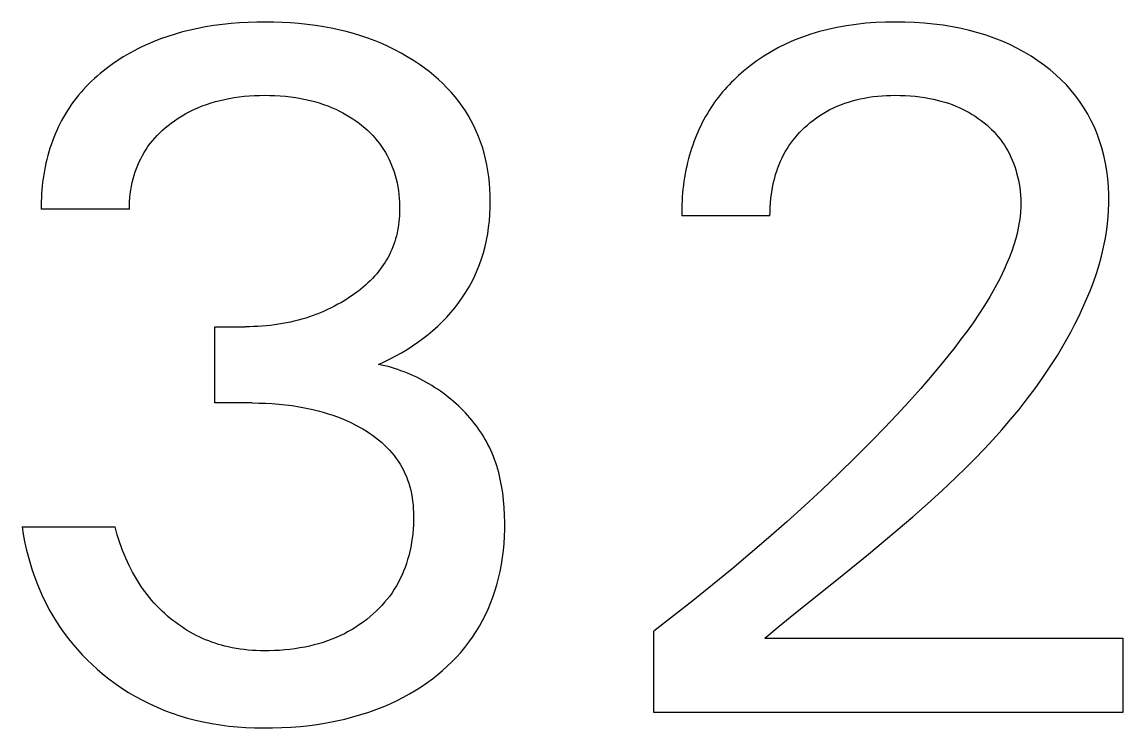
# Model space of a CAD drawing. Extents: x 10 to 622, y -523 to 292.
# Drawn here: x 261.927 to 262.484, y 99.19 to 99.547 of the extents above; entities that cross this region are included whole.
import ezdxf

# ---------------------------------------------------------------- set-up
doc = ezdxf.new("R2010")
doc.units = 0
doc.header["$LTSCALE"] = 5
doc.header["$MEASUREMENT"] = 0
doc.layers.get('0').update_dxf_attribs({"linetype": 'CONTINUOUS'})

msp = doc.modelspace()

# ---------------------------------------------------------------- linework, layer by layer
at = {"color": 7, "linetype": 'Continuous'}
for p, q in [((262.01588, 99.54371), (262.01205, 99.54287)), ((262.01974, 99.54444), (262.01588, 99.54371)), ((262.02405, 99.54513), (262.01974, 99.54444)), ((262.02839, 99.54571), (262.02405, 99.54513)), ((262.03273, 99.54616), (262.02839, 99.54571)), ((262.03709, 99.54651), (262.03273, 99.54616)), ((262.04146, 99.54675), (262.03709, 99.54651)), ((262.04583, 99.54689), (262.04146, 99.54675)), ((262.0502, 99.54693), (262.04583, 99.54689)), ((262.05443, 99.54688), (262.0502, 99.54693)), ((262.05866, 99.54675), (262.05443, 99.54688)), ((262.06288, 99.54652), (262.05866, 99.54675)), ((262.0671, 99.54619), (262.06288, 99.54652)), ((262.0713, 99.54575), (262.0671, 99.54619)), ((262.07549, 99.54521), (262.0713, 99.54575)), ((262.07967, 99.54455), (262.07549, 99.54521)), ((262.08345, 99.54384), (262.07967, 99.54455)), ((262.08722, 99.54304), (262.08345, 99.54384)), ((262.33473, 99.5432), (262.33037, 99.54208)), ((262.33913, 99.54417), (262.33473, 99.5432)), ((262.34402, 99.54505), (262.33913, 99.54417)), ((262.34895, 99.54575), (262.34402, 99.54505)), ((262.35389, 99.54627), (262.34895, 99.54575)), ((262.35886, 99.54664), (262.35389, 99.54627)), ((262.36383, 99.54686), (262.35886, 99.54664)), ((262.36881, 99.54693), (262.36383, 99.54686)), ((262.37366, 99.54688), (262.36881, 99.54693)), ((262.37851, 99.54669), (262.37366, 99.54688)), ((262.38335, 99.54637), (262.37851, 99.54669)), ((262.38818, 99.5459), (262.38335, 99.54637)), ((262.39299, 99.54527), (262.38818, 99.5459)), ((262.39778, 99.54449), (262.39299, 99.54527)), ((262.40207, 99.54364), (262.39778, 99.54449)), ((262.40633, 99.54266), (262.40207, 99.54364)), ((261.99704, 99.53838), (261.99339, 99.53696)), ((262.00073, 99.53968), (261.99704, 99.53838)), ((262.00447, 99.54086), (262.00073, 99.53968)), ((262.00825, 99.54192), (262.00447, 99.54086)), ((262.01205, 99.54287), (262.00825, 99.54192)), ((262.09096, 99.54213), (262.08722, 99.54304)), ((262.09468, 99.54111), (262.09096, 99.54213)), ((262.09836, 99.53998), (262.09468, 99.54111)), ((262.102, 99.53874), (262.09836, 99.53998)), ((262.10561, 99.53739), (262.102, 99.53874)), ((262.31762, 99.53769), (262.31351, 99.53587)), ((262.32181, 99.53933), (262.31762, 99.53769)), ((262.32606, 99.54079), (262.32181, 99.53933)), ((262.33037, 99.54208), (262.32606, 99.54079)), ((262.41055, 99.54152), (262.40633, 99.54266)), ((262.41473, 99.54023), (262.41055, 99.54152)), ((262.41885, 99.53878), (262.41473, 99.54023)), ((262.42291, 99.53717), (262.41885, 99.53878)), ((261.98377, 99.53243), (261.9819, 99.53141)), ((261.98566, 99.53341), (261.98377, 99.53243)), ((261.98756, 99.53435), (261.98566, 99.53341)), ((261.98949, 99.53526), (261.98756, 99.53435)), ((261.99143, 99.53613), (261.98949, 99.53526)), ((261.99339, 99.53696), (261.99143, 99.53613)), ((262.10897, 99.536), (262.10561, 99.53739)), ((262.11228, 99.53451), (262.10897, 99.536)), ((262.11554, 99.53292), (262.11228, 99.53451)), ((262.11875, 99.53121), (262.11554, 99.53292)), ((262.30594, 99.53191), (262.30228, 99.52968)), ((262.30968, 99.53397), (262.30594, 99.53191)), ((262.31351, 99.53587), (262.30968, 99.53397)), ((262.42665, 99.53551), (262.42291, 99.53717)), ((262.43032, 99.5337), (262.42665, 99.53551)), ((262.43392, 99.53174), (262.43032, 99.5337)), ((261.97465, 99.52695), (261.97289, 99.52574)), ((261.97643, 99.52812), (261.97465, 99.52695)), ((261.97823, 99.52925), (261.97643, 99.52812)), ((261.98005, 99.53035), (261.97823, 99.52925)), ((261.9819, 99.53141), (261.98005, 99.53035)), ((262.12191, 99.5294), (262.11875, 99.53121)), ((262.125, 99.52749), (262.12191, 99.5294)), ((262.12802, 99.52546), (262.125, 99.52749)), ((262.29873, 99.52729), (262.29529, 99.52475)), ((262.30228, 99.52968), (262.29873, 99.52729)), ((262.43743, 99.52963), (262.43392, 99.53174)), ((262.44086, 99.52737), (262.43743, 99.52963)), ((262.44419, 99.52498), (262.44086, 99.52737)), ((261.96657, 99.52088), (261.96509, 99.51962)), ((261.96808, 99.52211), (261.96657, 99.52088)), ((261.96961, 99.52332), (261.96808, 99.52211)), ((261.97116, 99.52449), (261.96961, 99.52332)), ((261.97289, 99.52574), (261.97116, 99.52449)), ((262.13051, 99.52368), (262.12802, 99.52546)), ((262.13293, 99.52183), (262.13051, 99.52368)), ((262.1353, 99.5199), (262.13293, 99.52183)), ((262.29071, 99.52097), (262.28948, 99.51986)), ((262.29196, 99.52205), (262.29071, 99.52097)), ((262.29529, 99.52475), (262.29196, 99.52205)), ((262.44712, 99.52267), (262.44419, 99.52498)), ((262.44996, 99.52026), (262.44712, 99.52267)), ((261.96083, 99.51564), (261.95947, 99.51425)), ((261.96222, 99.517), (261.96083, 99.51564)), ((261.96364, 99.51832), (261.96222, 99.517)), ((261.96509, 99.51962), (261.96364, 99.51832)), ((262.13761, 99.51789), (262.1353, 99.5199)), ((262.13984, 99.51581), (262.13761, 99.51789)), ((262.14199, 99.51365), (262.13984, 99.51581)), ((262.28475, 99.51522), (262.28362, 99.51401)), ((262.2859, 99.51642), (262.28475, 99.51522)), ((262.28707, 99.51759), (262.2859, 99.51642)), ((262.28826, 99.51873), (262.28707, 99.51759)), ((262.28948, 99.51986), (262.28826, 99.51873)), ((262.45269, 99.51772), (262.44996, 99.52026)), ((262.45531, 99.51507), (262.45269, 99.51772)), ((261.95559, 99.50991), (261.95437, 99.5084)), ((261.95685, 99.51139), (261.95559, 99.50991)), ((261.95814, 99.51283), (261.95685, 99.51139)), ((261.95947, 99.51425), (261.95814, 99.51283)), ((262.04199, 99.50958), (262.04456, 99.50973)), ((262.04456, 99.50973), (262.04714, 99.50982)), ((262.04714, 99.50982), (262.04972, 99.50985)), ((262.04972, 99.50985), (262.05235, 99.50982)), ((262.05235, 99.50982), (262.05498, 99.50974)), ((262.05498, 99.50974), (262.0576, 99.50958)), ((262.14407, 99.51141), (262.14199, 99.51365)), ((262.14605, 99.5091), (262.14407, 99.51141)), ((262.28038, 99.51025), (262.27936, 99.50896)), ((262.28144, 99.51153), (262.28038, 99.51025)), ((262.28252, 99.51278), (262.28144, 99.51153)), ((262.28362, 99.51401), (262.28252, 99.51278)), ((262.36209, 99.50961), (262.36433, 99.50974)), ((262.36433, 99.50974), (262.36657, 99.50982)), ((262.36657, 99.50982), (262.36881, 99.50985)), ((262.36881, 99.50985), (262.3713, 99.50983)), ((262.3713, 99.50983), (262.37379, 99.50974)), ((262.37379, 99.50974), (262.37628, 99.50959)), ((262.45779, 99.51231), (262.45531, 99.51507)), ((262.46015, 99.50943), (262.45779, 99.51231)), ((261.95205, 99.5053), (261.95097, 99.50372)), ((261.95319, 99.50686), (261.95205, 99.5053)), ((261.95437, 99.5084), (261.95319, 99.50686)), ((262.016, 99.50356), (262.01818, 99.50445)), ((262.01818, 99.50445), (262.02039, 99.50527)), ((262.02039, 99.50527), (262.02262, 99.50601)), ((262.02262, 99.50601), (262.02488, 99.50668)), ((262.02488, 99.50668), (262.02716, 99.50728)), ((262.02716, 99.50728), (262.02946, 99.50781)), ((262.02946, 99.50781), (262.03177, 99.50828)), ((262.03177, 99.50828), (262.03431, 99.50871)), ((262.03431, 99.50871), (262.03686, 99.50907)), ((262.03686, 99.50907), (262.03942, 99.50936)), ((262.03942, 99.50936), (262.04199, 99.50958)), ((262.0576, 99.50958), (262.06022, 99.50937)), ((262.06022, 99.50937), (262.06284, 99.50908)), ((262.06284, 99.50908), (262.06544, 99.50872)), ((262.06544, 99.50872), (262.06804, 99.50828)), ((262.06804, 99.50828), (262.07037, 99.50781)), ((262.07037, 99.50781), (262.07269, 99.50728)), ((262.07269, 99.50728), (262.075, 99.50669)), ((262.075, 99.50669), (262.07728, 99.50602)), ((262.07728, 99.50602), (262.07954, 99.50527)), ((262.07954, 99.50527), (262.08177, 99.50446)), ((262.08177, 99.50446), (262.08398, 99.50356)), ((262.14795, 99.50671), (262.14605, 99.5091)), ((262.14966, 99.50436), (262.14795, 99.50671)), ((262.15127, 99.50195), (262.14966, 99.50436)), ((262.27643, 99.50496), (262.27551, 99.50359)), ((262.27738, 99.50631), (262.27643, 99.50496)), ((262.27835, 99.50765), (262.27738, 99.50631)), ((262.27936, 99.50896), (262.27835, 99.50765)), ((262.33751, 99.50349), (262.33937, 99.50432)), ((262.33937, 99.50432), (262.34126, 99.5051)), ((262.34126, 99.5051), (262.34317, 99.50581)), ((262.34317, 99.50581), (262.3451, 99.50645)), ((262.3451, 99.50645), (262.34706, 99.50704)), ((262.34706, 99.50704), (262.34903, 99.50757)), ((262.34903, 99.50757), (262.35101, 99.50803)), ((262.35101, 99.50803), (262.35321, 99.50848)), ((262.35321, 99.50848), (262.35541, 99.50886)), ((262.35541, 99.50886), (262.35763, 99.50917)), ((262.35763, 99.50917), (262.35986, 99.50942)), ((262.35986, 99.50942), (262.36209, 99.50961)), ((262.37628, 99.50959), (262.37876, 99.50938)), ((262.37876, 99.50938), (262.38124, 99.50909)), ((262.38124, 99.50909), (262.3837, 99.50874)), ((262.3837, 99.50874), (262.38615, 99.5083)), ((262.38615, 99.5083), (262.38808, 99.50791)), ((262.38808, 99.50791), (262.38999, 99.50747)), ((262.38999, 99.50747), (262.39189, 99.50697)), ((262.39189, 99.50697), (262.39377, 99.50642)), ((262.39377, 99.50642), (262.39564, 99.50582)), ((262.39564, 99.50582), (262.39749, 99.50516)), ((262.39749, 99.50516), (262.39932, 99.50444)), ((262.39932, 99.50444), (262.40112, 99.50367)), ((262.46235, 99.50643), (262.46015, 99.50943)), ((262.46436, 99.50338), (262.46235, 99.50643)), ((261.94798, 99.49885), (261.94706, 99.49717)), ((261.94893, 99.5005), (261.94798, 99.49885)), ((261.94993, 99.50213), (261.94893, 99.5005)), ((261.95097, 99.50372), (261.94993, 99.50213)), ((262.00608, 99.49828), (262.00799, 99.49947)), ((262.00799, 99.49947), (262.00994, 99.5006)), ((262.00994, 99.5006), (262.01193, 99.50165)), ((262.01193, 99.50165), (262.01394, 99.50264)), ((262.01394, 99.50264), (262.016, 99.50356)), ((262.08398, 99.50356), (262.08577, 99.50276)), ((262.08577, 99.50276), (262.08754, 99.50191)), ((262.08754, 99.50191), (262.08928, 99.50101)), ((262.08928, 99.50101), (262.09099, 99.50005)), ((262.09099, 99.50005), (262.09267, 99.49904)), ((262.09267, 99.49904), (262.09433, 99.49798)), ((262.1528, 99.49948), (262.15127, 99.50195)), ((262.15423, 99.49695), (262.1528, 99.49948)), ((262.2728, 99.49917), (262.27194, 99.49762)), ((262.27369, 99.5007), (262.2728, 99.49917)), ((262.27461, 99.50221), (262.27369, 99.5007)), ((262.27551, 99.50359), (262.27461, 99.50221)), ((262.32734, 99.49733), (262.32894, 99.4985)), ((262.32894, 99.4985), (262.33057, 99.49961)), ((262.33057, 99.49961), (262.33224, 99.50066)), ((262.33224, 99.50066), (262.33394, 99.50165)), ((262.33394, 99.50165), (262.33568, 99.50259)), ((262.33568, 99.50259), (262.33751, 99.50349)), ((262.40112, 99.50367), (262.40279, 99.50289)), ((262.40279, 99.50289), (262.40444, 99.50205)), ((262.40444, 99.50205), (262.40606, 99.50116)), ((262.40606, 99.50116), (262.40765, 99.50022)), ((262.40765, 99.50022), (262.40921, 99.49923)), ((262.40921, 99.49923), (262.41074, 99.49818)), ((262.46622, 99.50023), (262.46436, 99.50338)), ((262.46793, 99.49699), (262.46622, 99.50023)), ((261.94534, 99.49376), (261.94454, 99.49202)), ((261.94618, 99.49548), (261.94534, 99.49376)), ((261.94706, 99.49717), (261.94618, 99.49548)), ((261.99811, 99.49217), (261.9995, 99.49339)), ((261.9995, 99.49339), (262.00093, 99.49457)), ((262.00093, 99.49457), (262.00239, 99.4957)), ((262.00239, 99.4957), (262.00421, 99.49702)), ((262.00421, 99.49702), (262.00608, 99.49828)), ((262.09433, 99.49798), (262.09595, 99.49687)), ((262.09595, 99.49687), (262.09753, 99.4957)), ((262.09753, 99.4957), (262.09896, 99.49457)), ((262.09896, 99.49457), (262.10036, 99.4934)), ((262.10036, 99.4934), (262.10173, 99.49219)), ((262.15557, 99.49437), (262.15423, 99.49695)), ((262.1568, 99.49174), (262.15557, 99.49437)), ((262.27033, 99.49446), (262.26957, 99.49286)), ((262.27112, 99.49605), (262.27033, 99.49446)), ((262.27194, 99.49762), (262.27112, 99.49605)), ((262.32157, 99.49229), (262.32282, 99.49351)), ((262.32282, 99.49351), (262.32428, 99.49483)), ((262.32428, 99.49483), (262.32579, 99.49611)), ((262.32579, 99.49611), (262.32734, 99.49733)), ((262.41074, 99.49818), (262.41224, 99.49709)), ((262.41224, 99.49709), (262.41369, 99.49594)), ((262.41369, 99.49594), (262.415, 99.49485)), ((262.415, 99.49485), (262.41628, 99.49371)), ((262.41628, 99.49371), (262.41751, 99.49253)), ((262.46949, 99.49368), (262.46793, 99.49699)), ((262.47089, 99.49029), (262.46949, 99.49368)), ((261.94307, 99.48849), (261.94239, 99.48669)), ((261.94379, 99.49026), (261.94307, 99.48849)), ((261.94454, 99.49202), (261.94379, 99.49026)), ((261.99298, 99.48686), (261.99419, 99.48825)), ((261.99419, 99.48825), (261.99545, 99.4896)), ((261.99545, 99.4896), (261.99676, 99.49091)), ((261.99676, 99.49091), (261.99811, 99.49217)), ((262.10173, 99.49219), (262.10305, 99.49093)), ((262.10305, 99.49093), (262.10432, 99.48963)), ((262.10432, 99.48963), (262.10555, 99.48829)), ((262.10555, 99.48829), (262.10673, 99.4869)), ((262.15794, 99.48907), (262.1568, 99.49174)), ((262.15897, 99.48636), (262.15794, 99.48907)), ((262.26749, 99.48796), (262.26687, 99.4863)), ((262.26815, 99.48961), (262.26749, 99.48796)), ((262.26885, 99.49124), (262.26815, 99.48961)), ((262.26957, 99.49286), (262.26885, 99.49124)), ((262.31699, 99.48706), (262.31807, 99.48842)), ((262.31807, 99.48842), (262.31919, 99.48975)), ((262.31919, 99.48975), (262.32036, 99.49104)), ((262.32036, 99.49104), (262.32157, 99.49229)), ((262.41751, 99.49253), (262.41871, 99.49131)), ((262.41871, 99.49131), (262.41986, 99.49005)), ((262.41986, 99.49005), (262.42097, 99.48876)), ((262.42097, 99.48876), (262.42203, 99.48742)), ((262.42203, 99.48742), (262.42304, 99.48605)), ((262.47214, 99.48684), (262.47089, 99.49029)), ((261.94115, 99.48306), (261.94059, 99.48123)), ((261.94175, 99.48488), (261.94115, 99.48306)), ((261.94239, 99.48669), (261.94175, 99.48488)), ((261.98878, 99.48094), (261.98973, 99.48246)), ((261.98973, 99.48246), (261.99073, 99.48394)), ((261.99073, 99.48394), (261.99183, 99.48542)), ((261.99183, 99.48542), (261.99298, 99.48686)), ((262.10673, 99.4869), (262.10785, 99.48547)), ((262.10785, 99.48547), (262.10891, 99.48399)), ((262.10891, 99.48399), (262.10991, 99.48249)), ((262.10991, 99.48249), (262.11084, 99.48095)), ((262.1599, 99.48361), (262.15897, 99.48636)), ((262.16078, 99.48065), (262.1599, 99.48361)), ((262.26571, 99.48293), (262.26518, 99.48124)), ((262.26627, 99.48462), (262.26571, 99.48293)), ((262.26687, 99.4863), (262.26627, 99.48462)), ((262.31313, 99.48128), (262.31402, 99.48277)), ((262.31402, 99.48277), (262.31496, 99.48423)), ((262.31496, 99.48423), (262.31595, 99.48566)), ((262.31595, 99.48566), (262.31699, 99.48706)), ((262.42304, 99.48605), (262.42399, 99.48464)), ((262.42399, 99.48464), (262.4249, 99.48319)), ((262.4249, 99.48319), (262.42574, 99.4817)), ((262.47325, 99.48334), (262.47214, 99.48684)), ((262.47428, 99.47947), (262.47325, 99.48334)), ((261.93956, 99.47744), (261.93911, 99.47553)), ((261.94005, 99.47934), (261.93956, 99.47744)), ((261.94059, 99.48123), (261.94005, 99.47934)), ((261.98627, 99.47618), (261.98705, 99.4778)), ((261.98705, 99.4778), (261.98788, 99.47939)), ((261.98788, 99.47939), (261.98878, 99.48094)), ((262.11084, 99.48095), (262.11172, 99.47938)), ((262.11172, 99.47938), (262.11253, 99.47777)), ((262.11253, 99.47777), (262.11329, 99.47613)), ((262.16153, 99.47766), (262.16078, 99.48065)), ((262.16218, 99.47464), (262.16153, 99.47766)), ((262.2642, 99.47781), (262.26372, 99.47591)), ((262.26467, 99.47953), (262.2642, 99.47781)), ((262.26518, 99.48124), (262.26467, 99.47953)), ((262.31003, 99.47488), (262.31072, 99.47652)), ((262.31072, 99.47652), (262.31147, 99.47814)), ((262.31147, 99.47814), (262.31227, 99.47972)), ((262.31227, 99.47972), (262.31313, 99.48128)), ((262.42574, 99.4817), (262.42654, 99.48019)), ((262.42654, 99.48019), (262.42727, 99.47864)), ((262.42727, 99.47864), (262.42796, 99.47707)), ((262.42796, 99.47707), (262.42859, 99.47547)), ((262.47513, 99.47556), (262.47428, 99.47947)), ((261.93832, 99.47168), (261.93799, 99.46975)), ((261.93869, 99.47361), (261.93832, 99.47168)), ((261.93911, 99.47553), (261.93869, 99.47361)), ((261.98374, 99.46946), (261.98429, 99.47118)), ((261.98429, 99.47118), (261.98489, 99.47287)), ((261.98489, 99.47287), (261.98555, 99.47454)), ((261.98555, 99.47454), (261.98627, 99.47618)), ((262.11329, 99.47613), (262.11399, 99.47447)), ((262.11399, 99.47447), (262.11463, 99.47278)), ((262.11463, 99.47278), (262.11522, 99.47108)), ((262.11522, 99.47108), (262.11575, 99.46935)), ((262.16272, 99.4716), (262.16218, 99.47464)), ((262.16315, 99.46853), (262.16272, 99.4716)), ((262.26287, 99.47209), (262.2625, 99.47017)), ((262.26328, 99.47401), (262.26287, 99.47209)), ((262.26372, 99.47591), (262.26328, 99.47401)), ((262.30825, 99.46984), (262.30879, 99.47154)), ((262.30879, 99.47154), (262.30939, 99.47322)), ((262.30939, 99.47322), (262.31003, 99.47488)), ((262.42859, 99.47547), (262.42917, 99.47386)), ((262.42917, 99.47386), (262.4297, 99.47222)), ((262.4297, 99.47222), (262.43017, 99.47057)), ((262.47582, 99.47162), (262.47513, 99.47556)), ((262.47633, 99.46766), (262.47582, 99.47162)), ((261.93744, 99.46587), (261.93723, 99.46392)), ((261.9377, 99.46781), (261.93744, 99.46587)), ((261.93799, 99.46975), (261.9377, 99.46781)), ((261.98236, 99.46381), (261.98275, 99.46571)), ((261.98275, 99.46571), (261.98321, 99.46759)), ((261.98321, 99.46759), (261.98374, 99.46946)), ((262.11575, 99.46935), (262.11626, 99.46745)), ((262.11626, 99.46745), (262.1167, 99.46552)), ((262.1167, 99.46552), (262.11708, 99.46359)), ((262.16347, 99.46546), (262.16315, 99.46853)), ((262.1637, 99.46237), (262.16347, 99.46546)), ((262.26187, 99.46631), (262.2616, 99.46437)), ((262.26217, 99.46824), (262.26187, 99.46631)), ((262.2625, 99.47017), (262.26217, 99.46824)), ((262.30683, 99.46423), (262.30732, 99.4664)), ((262.30732, 99.4664), (262.30776, 99.46813)), ((262.30776, 99.46813), (262.30825, 99.46984)), ((262.43017, 99.47057), (262.43065, 99.46874)), ((262.43065, 99.46874), (262.43106, 99.46689)), ((262.43106, 99.46689), (262.43141, 99.46503)), ((262.47667, 99.46367), (262.47633, 99.46766)), ((261.93692, 99.46003), (261.93682, 99.45809)), ((261.93705, 99.46198), (261.93692, 99.46003)), ((261.93723, 99.46392), (261.93705, 99.46198)), ((261.98158, 99.45805), (261.98178, 99.45997)), ((261.98178, 99.45997), (261.98203, 99.46189)), ((261.98203, 99.46189), (261.98236, 99.46381)), ((262.11708, 99.46359), (262.11739, 99.46164)), ((262.11739, 99.46164), (262.11764, 99.45968)), ((262.11764, 99.45968), (262.11783, 99.45772)), ((262.16384, 99.45928), (262.1637, 99.46237)), ((262.26118, 99.46049), (262.26102, 99.45854)), ((262.26137, 99.46243), (262.26118, 99.46049)), ((262.2616, 99.46437), (262.26137, 99.46243)), ((262.30581, 99.45766), (262.30608, 99.45986)), ((262.30608, 99.45986), (262.30642, 99.46205)), ((262.30642, 99.46205), (262.30683, 99.46423)), ((262.43141, 99.46503), (262.4317, 99.46316)), ((262.4317, 99.46316), (262.43193, 99.46128)), ((262.43193, 99.46128), (262.4321, 99.4594)), ((262.47686, 99.45968), (262.47667, 99.46367)), ((262.47688, 99.45569), (262.47686, 99.45968)), ((261.93676, 99.45615), (261.93674, 99.45421)), ((261.93674, 99.45421), (261.93676, 99.45228)), ((261.93682, 99.45809), (261.93676, 99.45615)), ((261.9814, 99.4542), (261.98146, 99.45612)), ((261.98141, 99.45228), (261.9814, 99.4542)), ((261.98146, 99.45612), (261.98158, 99.45805)), ((262.11783, 99.45772), (262.11795, 99.45575)), ((262.11795, 99.45575), (262.11802, 99.45377)), ((262.16389, 99.45618), (262.16384, 99.45928)), ((262.16384, 99.45288), (262.16389, 99.45618)), ((262.26081, 99.45466), (262.26075, 99.45272)), ((262.2609, 99.4566), (262.26081, 99.45466)), ((262.26102, 99.45854), (262.2609, 99.4566)), ((262.30546, 99.45325), (262.3056, 99.45545)), ((262.3056, 99.45545), (262.30581, 99.45766)), ((262.4321, 99.4594), (262.4322, 99.45751)), ((262.4322, 99.45751), (262.43225, 99.45563)), ((262.43225, 99.45563), (262.43223, 99.45374)), ((262.47671, 99.45113), (262.47688, 99.45569)), ((261.98141, 99.45228), (261.93676, 99.45228)), ((262.11792, 99.44884), (262.11782, 99.44737)), ((262.11799, 99.45032), (262.11792, 99.44884)), ((262.11802, 99.45179), (262.11799, 99.45032)), ((262.11802, 99.45377), (262.11802, 99.45179)), ((262.16342, 99.4463), (262.16368, 99.44959)), ((262.16368, 99.44959), (262.16384, 99.45288)), ((262.26075, 99.45272), (262.26073, 99.45079)), ((262.26073, 99.45079), (262.26074, 99.44886)), ((262.30538, 99.44886), (262.26074, 99.44886)), ((262.30538, 99.44886), (262.30539, 99.45105)), ((262.30539, 99.45105), (262.30546, 99.45325)), ((262.43206, 99.45045), (262.4317, 99.44717)), ((262.43223, 99.45374), (262.43206, 99.45045)), ((262.47635, 99.44657), (262.47671, 99.45113)), ((262.11729, 99.44299), (262.11703, 99.44154)), ((262.1175, 99.44445), (262.11729, 99.44299)), ((262.11768, 99.44591), (262.1175, 99.44445)), ((262.11782, 99.44737), (262.11768, 99.44591)), ((262.16257, 99.43977), (262.16305, 99.44303)), ((262.16305, 99.44303), (262.16342, 99.4463)), ((262.43118, 99.4439), (262.43051, 99.44066)), ((262.4317, 99.44717), (262.43118, 99.4439)), ((262.47579, 99.44204), (262.47635, 99.44657)), ((262.11602, 99.43726), (262.11559, 99.43586)), ((262.1164, 99.43868), (262.11602, 99.43726)), ((262.11674, 99.4401), (262.1164, 99.43868)), ((262.11703, 99.44154), (262.11674, 99.4401)), ((262.16197, 99.43654), (262.16257, 99.43977)), ((262.42969, 99.43744), (262.42874, 99.43425)), ((262.43051, 99.44066), (262.42969, 99.43744)), ((262.47415, 99.43302), (262.47506, 99.43752)), ((262.47506, 99.43752), (262.47579, 99.44204)), ((262.11406, 99.43179), (262.11347, 99.43048)), ((262.11461, 99.43312), (262.11406, 99.43179)), ((262.11512, 99.43447), (262.11461, 99.43312)), ((262.11559, 99.43586), (262.11512, 99.43447)), ((262.16039, 99.43016), (262.16124, 99.43333)), ((262.16124, 99.43333), (262.16197, 99.43654)), ((262.42874, 99.43425), (262.42768, 99.43108)), ((262.47308, 99.42855), (262.47415, 99.43302)), ((262.11144, 99.42665), (262.11069, 99.42541)), ((262.11216, 99.4279), (262.11144, 99.42665)), ((262.11283, 99.42918), (262.11216, 99.4279)), ((262.11347, 99.43048), (262.11283, 99.42918)), ((262.15843, 99.42426), (262.15947, 99.42719)), ((262.15947, 99.42719), (262.16039, 99.43016)), ((262.4265, 99.42796), (262.42524, 99.42486)), ((262.42768, 99.43108), (262.4265, 99.42796)), ((262.47186, 99.42411), (262.47308, 99.42855)), ((262.10734, 99.4207), (262.10642, 99.41959)), ((262.10823, 99.42184), (262.10734, 99.4207)), ((262.10908, 99.42301), (262.10823, 99.42184)), ((262.1099, 99.4242), (262.10908, 99.42301)), ((262.11069, 99.42541), (262.1099, 99.4242)), ((262.15602, 99.41853), (262.15728, 99.42137)), ((262.15728, 99.42137), (262.15843, 99.42426)), ((262.42389, 99.42181), (262.42162, 99.41709)), ((262.42524, 99.42486), (262.42389, 99.42181)), ((262.47048, 99.4197), (262.47186, 99.42411)), ((262.10202, 99.41496), (262.10084, 99.41388)), ((262.10317, 99.41607), (262.10202, 99.41496)), ((262.10428, 99.41721), (262.10317, 99.41607)), ((262.10537, 99.41838), (262.10428, 99.41721)), ((262.10642, 99.41959), (262.10537, 99.41838)), ((262.15317, 99.413), (262.15465, 99.41574)), ((262.15465, 99.41574), (262.15602, 99.41853)), ((262.42162, 99.41709), (262.41919, 99.41246)), ((262.46734, 99.41099), (262.46898, 99.41533)), ((262.46898, 99.41533), (262.47048, 99.4197)), ((262.09587, 99.40986), (262.09457, 99.40893)), ((262.09715, 99.41083), (262.09587, 99.40986)), ((262.0984, 99.41182), (262.09715, 99.41083)), ((262.09963, 99.41283), (262.0984, 99.41182)), ((262.10084, 99.41388), (262.09963, 99.41283)), ((262.1499, 99.40771), (262.15159, 99.41033)), ((262.15159, 99.41033), (262.15317, 99.413)), ((262.41919, 99.41246), (262.41661, 99.40793)), ((262.46558, 99.4067), (262.46734, 99.41099)), ((262.08685, 99.40412), (262.08512, 99.40319)), ((262.08856, 99.40509), (262.08685, 99.40412)), ((262.09025, 99.4061), (262.08856, 99.40509)), ((262.09192, 99.40715), (262.09025, 99.4061)), ((262.09325, 99.40803), (262.09192, 99.40715)), ((262.09457, 99.40893), (262.09325, 99.40803)), ((262.14607, 99.40252), (262.14804, 99.40508)), ((262.14804, 99.40508), (262.1499, 99.40771)), ((262.41661, 99.40793), (262.4139, 99.40349)), ((262.46371, 99.40244), (262.46558, 99.4067)), ((262.0743, 99.39845), (262.07241, 99.39779)), ((262.07617, 99.39915), (262.0743, 99.39845)), ((262.078, 99.39988), (262.07617, 99.39915)), ((262.0798, 99.40064), (262.078, 99.39988)), ((262.08159, 99.40145), (262.0798, 99.40064)), ((262.08337, 99.4023), (262.08159, 99.40145)), ((262.08512, 99.40319), (262.08337, 99.4023)), ((262.14185, 99.39764), (262.14401, 99.40004)), ((262.14401, 99.40004), (262.14607, 99.40252)), ((262.41107, 99.39912), (262.40814, 99.39483)), ((262.4139, 99.40349), (262.41107, 99.39912)), ((262.45968, 99.39409), (262.46174, 99.39824)), ((262.46174, 99.39824), (262.46371, 99.40244)), ((262.02459, 99.35421), (262.02459, 99.39275)), ((262.02459, 99.39275), (262.03996, 99.39275)), ((262.04206, 99.39277), (262.03996, 99.39275)), ((262.04417, 99.39283), (262.04206, 99.39277)), ((262.04628, 99.39292), (262.04417, 99.39283)), ((262.04838, 99.39306), (262.04628, 99.39292)), ((262.05049, 99.39323), (262.04838, 99.39306)), ((262.05259, 99.39345), (262.05049, 99.39323)), ((262.05468, 99.3937), (262.05259, 99.39345)), ((262.05677, 99.39401), (262.05468, 99.3937)), ((262.05885, 99.39435), (262.05677, 99.39401)), ((262.06082, 99.39472), (262.05885, 99.39435)), ((262.06277, 99.39513), (262.06082, 99.39472)), ((262.06472, 99.39558), (262.06277, 99.39513)), ((262.06666, 99.39607), (262.06472, 99.39558)), ((262.06859, 99.3966), (262.06666, 99.39607)), ((262.07051, 99.39718), (262.06859, 99.3966)), ((262.07241, 99.39779), (262.07051, 99.39718)), ((262.13488, 99.39092), (262.13728, 99.39308)), ((262.13728, 99.39308), (262.13961, 99.39532)), ((262.13961, 99.39532), (262.14185, 99.39764)), ((262.40814, 99.39483), (262.40511, 99.39059)), ((262.45752, 99.38999), (262.45968, 99.39409)), ((262.12985, 99.38683), (262.13242, 99.38885)), ((262.13242, 99.38885), (262.13488, 99.39092)), ((262.40511, 99.39059), (262.40201, 99.38642)), ((262.45423, 99.38408), (262.45752, 99.38999)), ((262.12179, 99.38128), (262.12453, 99.38305)), ((262.12453, 99.38305), (262.12722, 99.3849)), ((262.12722, 99.3849), (262.12985, 99.38683)), ((262.39884, 99.38229), (262.39324, 99.37525)), ((262.40201, 99.38642), (262.39884, 99.38229)), ((262.45078, 99.37829), (262.45423, 99.38408)), ((262.11029, 99.37506), (262.11324, 99.37649)), ((262.11324, 99.37649), (262.11615, 99.37801)), ((262.11615, 99.37801), (262.11899, 99.3796)), ((262.11899, 99.3796), (262.12179, 99.38128)), ((262.44718, 99.37261), (262.45078, 99.37829)), ((262.10729, 99.37372), (262.11029, 99.37506)), ((262.10893, 99.37338), (262.10729, 99.37372)), ((262.11058, 99.373), (262.10893, 99.37338)), ((262.11222, 99.37258), (262.11058, 99.373)), ((262.11385, 99.37212), (262.11222, 99.37258)), ((262.11548, 99.37163), (262.11385, 99.37212)), ((262.11711, 99.3711), (262.11548, 99.37163)), ((262.11872, 99.37054), (262.11711, 99.3711)), ((262.12033, 99.36994), (262.11872, 99.37054)), ((262.39324, 99.37525), (262.3875, 99.36832)), ((262.44343, 99.36705), (262.44718, 99.37261)), ((262.12193, 99.3693), (262.12033, 99.36994)), ((262.12351, 99.36863), (262.12193, 99.3693)), ((262.12509, 99.36793), (262.12351, 99.36863)), ((262.12666, 99.36719), (262.12509, 99.36793)), ((262.12821, 99.36642), (262.12666, 99.36719)), ((262.12974, 99.36562), (262.12821, 99.36642)), ((262.13127, 99.36479), (262.12974, 99.36562)), ((262.3875, 99.36832), (262.38163, 99.36151)), ((262.43954, 99.36158), (262.44343, 99.36705)), ((262.13277, 99.36392), (262.13127, 99.36479)), ((262.13426, 99.36303), (262.13277, 99.36392)), ((262.13573, 99.3621), (262.13426, 99.36303)), ((262.13719, 99.36114), (262.13573, 99.3621)), ((262.13862, 99.36016), (262.13719, 99.36114)), ((262.14003, 99.35914), (262.13862, 99.36016)), ((262.38163, 99.36151), (262.37564, 99.35479)), ((262.43552, 99.35622), (262.43954, 99.36158)), ((262.04337, 99.35421), (262.02459, 99.35421)), ((262.04337, 99.35421), (262.04677, 99.35417)), ((262.04677, 99.35417), (262.05017, 99.35407)), ((262.05017, 99.35407), (262.05357, 99.35389)), ((262.05357, 99.35389), (262.05697, 99.35363)), ((262.14143, 99.3581), (262.14003, 99.35914)), ((262.1428, 99.35703), (262.14143, 99.3581)), ((262.14408, 99.35598), (262.1428, 99.35703)), ((262.14534, 99.35491), (262.14408, 99.35598)), ((262.14658, 99.35381), (262.14534, 99.35491)), ((262.1478, 99.35269), (262.14658, 99.35381)), ((262.37564, 99.35479), (262.36955, 99.34817)), ((262.43138, 99.35096), (262.43552, 99.35622)), ((262.05697, 99.35363), (262.06035, 99.35328)), ((262.06035, 99.35328), (262.06373, 99.35285)), ((262.06373, 99.35285), (262.06636, 99.35245)), ((262.06636, 99.35245), (262.06898, 99.35199)), ((262.06898, 99.35199), (262.07158, 99.35148)), ((262.07158, 99.35148), (262.07418, 99.3509)), ((262.07418, 99.3509), (262.07676, 99.35026)), ((262.07676, 99.35026), (262.07932, 99.34956)), ((262.07932, 99.34956), (262.08186, 99.34879)), ((262.08186, 99.34879), (262.08421, 99.34801)), ((262.14899, 99.35154), (262.1478, 99.35269)), ((262.15016, 99.35038), (262.14899, 99.35154)), ((262.1513, 99.34919), (262.15016, 99.35038)), ((262.15241, 99.34797), (262.1513, 99.34919)), ((262.36955, 99.34817), (262.36336, 99.34163)), ((262.42712, 99.34579), (262.43138, 99.35096)), ((262.08421, 99.34801), (262.08654, 99.34717)), ((262.08654, 99.34717), (262.08884, 99.34627)), ((262.08884, 99.34627), (262.09112, 99.34531)), ((262.09112, 99.34531), (262.09337, 99.34428)), ((262.09337, 99.34428), (262.09559, 99.34318)), ((262.09559, 99.34318), (262.09777, 99.34201)), ((262.1535, 99.34674), (262.15241, 99.34797)), ((262.15455, 99.34548), (262.1535, 99.34674)), ((262.15558, 99.3442), (262.15455, 99.34548)), ((262.15658, 99.34291), (262.15558, 99.3442)), ((262.15755, 99.34159), (262.15658, 99.34291)), ((262.42275, 99.3407), (262.42712, 99.34579)), ((262.09777, 99.34201), (262.09945, 99.34105)), ((262.09945, 99.34105), (262.10109, 99.34005)), ((262.10109, 99.34005), (262.10271, 99.33901)), ((262.10271, 99.33901), (262.1043, 99.33791)), ((262.1043, 99.33791), (262.10585, 99.33677)), ((262.15849, 99.34025), (262.15755, 99.34159)), ((262.15939, 99.33889), (262.15849, 99.34025)), ((262.16027, 99.33751), (262.15939, 99.33889)), ((262.1611, 99.33612), (262.16027, 99.33751)), ((262.36336, 99.34163), (262.3571, 99.33518)), ((262.41827, 99.3357), (262.42275, 99.3407)), ((262.10585, 99.33677), (262.10736, 99.33558)), ((262.10736, 99.33558), (262.10883, 99.33434)), ((262.10883, 99.33434), (262.11026, 99.33305)), ((262.11026, 99.33305), (262.11163, 99.3317)), ((262.11163, 99.3317), (262.11295, 99.3303)), ((262.16191, 99.3347), (262.1611, 99.33612)), ((262.16268, 99.33327), (262.16191, 99.3347)), ((262.16341, 99.33182), (262.16268, 99.33327)), ((262.1641, 99.33035), (262.16341, 99.33182)), ((262.3571, 99.33518), (262.34872, 99.32677)), ((262.4137, 99.33079), (262.41827, 99.3357)), ((262.11295, 99.3303), (262.11411, 99.32897)), ((262.11411, 99.32897), (262.11522, 99.3276)), ((262.11522, 99.3276), (262.11628, 99.32619)), ((262.11628, 99.32619), (262.11729, 99.32474)), ((262.1648, 99.32878), (262.1641, 99.33035)), ((262.16545, 99.32719), (262.1648, 99.32878)), ((262.16606, 99.32558), (262.16545, 99.32719)), ((262.34872, 99.32677), (262.34022, 99.31848)), ((262.40429, 99.32118), (262.40904, 99.32595)), ((262.40904, 99.32595), (262.4137, 99.33079)), ((262.11729, 99.32474), (262.11823, 99.32325)), ((262.11823, 99.32325), (262.11912, 99.32173)), ((262.11912, 99.32173), (262.11996, 99.32017)), ((262.16664, 99.32396), (262.16606, 99.32558)), ((262.16717, 99.32232), (262.16664, 99.32396)), ((262.16767, 99.32067), (262.16717, 99.32232)), ((262.16813, 99.319), (262.16767, 99.32067)), ((262.39946, 99.31648), (262.40429, 99.32118)), ((262.11996, 99.32017), (262.12072, 99.31859)), ((262.12072, 99.31859), (262.12143, 99.31698)), ((262.12143, 99.31698), (262.12206, 99.31534)), ((262.12206, 99.31534), (262.12266, 99.31359)), ((262.16855, 99.31733), (262.16813, 99.319)), ((262.16894, 99.31564), (262.16855, 99.31733)), ((262.16929, 99.31394), (262.16894, 99.31564)), ((262.34022, 99.31848), (262.33162, 99.31031)), ((262.39233, 99.30976), (262.39946, 99.31648)), ((262.12266, 99.31359), (262.12318, 99.31181)), ((262.12318, 99.31181), (262.12363, 99.31002)), ((262.12363, 99.31002), (262.12401, 99.30821)), ((262.16962, 99.31223), (262.16929, 99.31394)), ((262.1699, 99.31052), (262.16962, 99.31223)), ((262.17016, 99.30879), (262.1699, 99.31052)), ((262.33162, 99.31031), (262.32292, 99.30225)), ((262.38507, 99.30316), (262.39233, 99.30976)), ((262.12401, 99.30821), (262.12434, 99.30638)), ((262.12434, 99.30638), (262.1246, 99.30454)), ((262.1246, 99.30454), (262.1248, 99.30269)), ((262.17061, 99.30504), (262.17016, 99.30879)), ((262.17093, 99.30127), (262.17061, 99.30504)), ((262.1248, 99.30269), (262.12495, 99.30084)), ((262.12495, 99.30084), (262.12505, 99.29898)), ((262.12505, 99.29898), (262.1251, 99.29712)), ((262.17113, 99.29749), (262.17093, 99.30127)), ((262.32292, 99.30225), (262.31385, 99.29405)), ((262.3777, 99.29668), (262.38507, 99.30316)), ((262.12503, 99.29258), (262.1249, 99.29031)), ((262.1251, 99.29485), (262.12503, 99.29258)), ((262.1251, 99.29712), (262.1251, 99.29485)), ((262.1712, 99.29371), (262.17113, 99.29749)), ((262.17118, 99.29014), (262.1712, 99.29371)), ((262.31385, 99.29405), (262.30469, 99.28597)), ((262.37024, 99.29029), (262.3777, 99.29668)), ((261.92701, 99.29151), (261.92761, 99.28781)), ((261.92701, 99.29151), (261.97409, 99.29151)), ((261.92761, 99.28781), (261.92831, 99.28411)), ((261.97462, 99.2895), (261.97409, 99.29151)), ((261.97519, 99.2875), (261.97462, 99.2895)), ((261.97579, 99.2855), (261.97519, 99.2875)), ((262.1247, 99.28806), (262.12443, 99.28581)), ((262.1249, 99.29031), (262.1247, 99.28806)), ((262.17105, 99.28658), (262.17118, 99.29014)), ((262.36272, 99.28399), (262.37024, 99.29029)), ((261.92831, 99.28411), (261.92912, 99.28043)), ((261.97644, 99.28352), (261.97579, 99.2855)), ((261.97713, 99.28155), (261.97644, 99.28352)), ((261.97786, 99.27959), (261.97713, 99.28155)), ((262.12369, 99.28134), (262.12321, 99.27913)), ((262.1241, 99.28357), (262.12369, 99.28134)), ((262.12443, 99.28581), (262.1241, 99.28357)), ((262.17049, 99.2795), (262.17083, 99.28303)), ((262.17083, 99.28303), (262.17105, 99.28658)), ((262.30469, 99.28597), (262.29543, 99.27799)), ((262.35515, 99.27777), (262.36272, 99.28399)), ((261.92912, 99.28043), (261.93004, 99.27677)), ((261.93004, 99.27677), (261.93107, 99.27314)), ((261.97863, 99.27765), (261.97786, 99.27959)), ((261.97944, 99.27572), (261.97863, 99.27765)), ((261.9803, 99.27381), (261.97944, 99.27572)), ((262.12266, 99.27693), (262.12209, 99.27494)), ((262.12321, 99.27913), (262.12266, 99.27693)), ((262.1695, 99.27249), (262.17005, 99.27598)), ((262.17005, 99.27598), (262.17049, 99.2795)), ((262.29543, 99.27799), (262.28608, 99.27012)), ((262.33997, 99.26548), (262.35515, 99.27777)), ((261.93107, 99.27314), (261.9322, 99.26954)), ((261.98113, 99.27205), (261.9803, 99.27381)), ((261.982, 99.27031), (261.98113, 99.27205)), ((261.98291, 99.26859), (261.982, 99.27031)), ((262.12078, 99.27102), (262.12004, 99.2691)), ((262.12147, 99.27297), (262.12078, 99.27102)), ((262.12209, 99.27494), (262.12147, 99.27297)), ((262.16883, 99.26902), (262.1695, 99.27249)), ((261.9322, 99.26954), (261.93344, 99.26597)), ((261.93344, 99.26597), (261.93479, 99.26244)), ((261.98385, 99.2669), (261.98291, 99.26859)), ((261.98484, 99.26522), (261.98385, 99.2669)), ((261.98586, 99.26357), (261.98484, 99.26522)), ((262.11835, 99.26533), (262.11741, 99.26349)), ((262.11923, 99.2672), (262.11835, 99.26533)), ((262.12004, 99.2691), (262.11923, 99.2672)), ((262.16714, 99.26216), (262.16805, 99.26558)), ((262.16805, 99.26558), (262.16883, 99.26902)), ((262.28608, 99.27012), (262.27634, 99.26213)), ((262.31738, 99.24728), (262.33997, 99.26548)), ((261.93479, 99.26244), (261.93615, 99.25917)), ((261.93615, 99.25917), (261.93761, 99.25594)), ((261.98692, 99.26194), (261.98586, 99.26357)), ((261.98802, 99.26034), (261.98692, 99.26194)), ((261.98916, 99.25877), (261.98802, 99.26034)), ((262.11534, 99.25993), (262.11421, 99.25822)), ((262.11641, 99.26169), (262.11534, 99.25993)), ((262.11741, 99.26349), (262.11641, 99.26169)), ((262.16516, 99.25599), (262.1662, 99.25906)), ((262.1662, 99.25906), (262.16714, 99.26216)), ((262.27634, 99.26213), (262.26651, 99.25424)), ((261.93761, 99.25594), (261.93916, 99.25276)), ((261.9903, 99.25727), (261.98916, 99.25877)), ((261.99148, 99.2558), (261.9903, 99.25727)), ((261.99269, 99.25436), (261.99148, 99.2558)), ((261.99394, 99.25295), (261.99269, 99.25436)), ((262.11176, 99.25493), (262.11045, 99.25335)), ((262.11301, 99.25655), (262.11176, 99.25493)), ((262.11421, 99.25822), (262.11301, 99.25655)), ((262.16401, 99.25296), (262.16516, 99.25599)), ((262.26651, 99.25424), (262.25659, 99.24647)), ((261.93916, 99.25276), (261.94081, 99.24963)), ((261.94081, 99.24963), (261.94255, 99.24655)), ((261.99522, 99.25158), (261.99394, 99.25295)), ((261.99654, 99.25023), (261.99522, 99.25158)), ((261.99789, 99.24891), (261.99654, 99.25023)), ((261.99927, 99.24763), (261.99789, 99.24891)), ((262.1062, 99.24888), (262.10469, 99.24748)), ((262.10767, 99.25032), (262.1062, 99.24888)), ((262.10908, 99.25181), (262.10767, 99.25032)), ((262.11045, 99.25335), (262.10908, 99.25181)), ((262.16141, 99.24703), (262.16276, 99.24997)), ((262.16276, 99.24997), (262.16401, 99.25296)), ((261.94255, 99.24655), (261.94439, 99.24353)), ((261.94439, 99.24353), (261.94633, 99.24057)), ((262.00068, 99.24638), (261.99927, 99.24763)), ((262.00201, 99.24525), (262.00068, 99.24638)), ((262.00337, 99.24416), (262.00201, 99.24525)), ((262.00476, 99.24309), (262.00337, 99.24416)), ((262.00617, 99.24206), (262.00476, 99.24309)), ((262.09961, 99.24336), (262.09779, 99.24206)), ((262.1014, 99.24472), (262.09961, 99.24336)), ((262.10314, 99.24614), (262.1014, 99.24472)), ((262.10469, 99.24748), (262.10314, 99.24614)), ((262.15838, 99.24129), (262.15995, 99.24413)), ((262.15995, 99.24413), (262.16141, 99.24703)), ((262.25659, 99.24647), (262.24659, 99.23882)), ((262.30999, 99.24123), (262.31738, 99.24728)), ((261.94633, 99.24057), (261.94837, 99.23768)), ((261.94837, 99.23768), (261.95049, 99.23486)), ((262.0076, 99.24106), (262.00617, 99.24206)), ((262.00905, 99.2401), (262.0076, 99.24106)), ((262.01053, 99.23918), (262.00905, 99.2401)), ((262.01203, 99.23829), (262.01053, 99.23918)), ((262.01356, 99.23743), (262.01203, 99.23829)), ((262.0151, 99.23662), (262.01356, 99.23743)), ((262.09008, 99.23749), (262.08807, 99.23651)), ((262.09206, 99.23854), (262.09008, 99.23749)), ((262.09401, 99.23965), (262.09206, 99.23854)), ((262.09592, 99.24083), (262.09401, 99.23965)), ((262.09779, 99.24206), (262.09592, 99.24083)), ((262.15494, 99.23581), (262.15671, 99.23852)), ((262.15671, 99.23852), (262.15838, 99.24129)), ((262.24659, 99.19759), (262.24659, 99.23882)), ((262.3027, 99.23516), (262.30999, 99.24123)), ((261.95049, 99.23486), (261.95271, 99.23212)), ((261.95271, 99.23212), (261.95501, 99.22945)), ((262.01665, 99.23585), (262.0151, 99.23662)), ((262.01823, 99.23513), (262.01665, 99.23585)), ((262.01982, 99.23444), (262.01823, 99.23513)), ((262.02143, 99.23379), (262.01982, 99.23444)), ((262.02305, 99.23319), (262.02143, 99.23379)), ((262.02469, 99.23262), (262.02305, 99.23319)), ((262.02634, 99.23209), (262.02469, 99.23262)), ((262.028, 99.23161), (262.02634, 99.23209)), ((262.02968, 99.23117), (262.028, 99.23161)), ((262.03136, 99.23077), (262.02968, 99.23117)), ((262.07248, 99.23124), (262.07018, 99.23074)), ((262.07477, 99.23179), (262.07248, 99.23124)), ((262.07705, 99.23241), (262.07477, 99.23179)), ((262.0793, 99.2331), (262.07705, 99.23241)), ((262.08153, 99.23385), (262.0793, 99.2331)), ((262.08374, 99.23467), (262.08153, 99.23385)), ((262.08592, 99.23555), (262.08374, 99.23467)), ((262.08807, 99.23651), (262.08592, 99.23555)), ((262.15104, 99.23056), (262.15304, 99.23315)), ((262.15304, 99.23315), (262.15494, 99.23581)), ((262.3027, 99.23516), (262.48395, 99.23516)), ((262.48395, 99.23516), (262.48395, 99.19759)), ((261.95501, 99.22945), (261.95741, 99.22685)), ((261.95741, 99.22685), (261.95988, 99.22433)), ((262.03335, 99.23035), (262.03136, 99.23077)), ((262.03534, 99.22999), (262.03335, 99.23035)), ((262.03734, 99.22968), (262.03534, 99.22999)), ((262.03935, 99.22942), (262.03734, 99.22968)), ((262.04137, 99.22921), (262.03935, 99.22942)), ((262.04339, 99.22905), (262.04137, 99.22921)), ((262.04542, 99.22893), (262.04339, 99.22905)), ((262.04744, 99.22885), (262.04542, 99.22893)), ((262.04947, 99.22882), (262.04744, 99.22885)), ((262.05208, 99.22882), (262.04947, 99.22882)), ((262.05468, 99.2289), (262.05208, 99.22882)), ((262.05728, 99.22904), (262.05468, 99.2289)), ((262.05988, 99.22924), (262.05728, 99.22904)), ((262.06247, 99.22951), (262.05988, 99.22924)), ((262.06505, 99.22985), (262.06247, 99.22951)), ((262.06762, 99.23026), (262.06505, 99.22985)), ((262.07018, 99.23074), (262.06762, 99.23026)), ((262.14448, 99.22326), (262.14676, 99.22561)), ((262.14676, 99.22561), (262.14895, 99.22805)), ((262.14895, 99.22805), (262.15104, 99.23056)), ((261.95988, 99.22433), (261.96243, 99.22188)), ((261.96243, 99.22188), (261.96505, 99.21951)), ((262.13969, 99.2188), (262.14212, 99.22099)), ((262.14212, 99.22099), (262.14448, 99.22326)), ((261.96505, 99.21951), (261.96775, 99.21723)), ((261.96775, 99.21723), (261.97092, 99.2147)), ((261.97092, 99.2147), (261.97419, 99.21229)), ((262.1318, 99.2126), (262.13461, 99.21467)), ((262.13461, 99.21467), (262.13718, 99.21669)), ((262.13718, 99.21669), (262.13969, 99.2188)), ((261.97419, 99.21229), (261.97753, 99.20999)), ((261.97753, 99.20999), (261.98095, 99.2078)), ((262.12597, 99.20876), (262.12891, 99.21063)), ((262.12891, 99.21063), (262.1318, 99.2126)), ((261.98095, 99.2078), (261.98444, 99.20574)), ((261.98444, 99.20574), (261.988, 99.2038)), ((261.988, 99.2038), (261.99163, 99.20198)), ((262.11365, 99.20223), (262.11681, 99.20372)), ((262.11681, 99.20372), (262.11991, 99.20531)), ((262.11991, 99.20531), (262.12297, 99.20699)), ((262.12297, 99.20699), (262.12597, 99.20876)), ((261.99163, 99.20198), (261.99535, 99.20028)), ((261.99535, 99.20028), (261.99913, 99.19871)), ((261.99913, 99.19871), (262.00296, 99.19727)), ((262.09846, 99.19653), (262.1025, 99.19783)), ((262.1025, 99.19783), (262.10651, 99.19927)), ((262.10651, 99.19927), (262.11046, 99.20084)), ((262.11046, 99.20084), (262.11365, 99.20223)), ((262.00296, 99.19727), (262.00684, 99.19596)), ((262.00684, 99.19596), (262.01076, 99.19479)), ((262.01076, 99.19479), (262.01472, 99.19374)), ((262.01472, 99.19374), (262.01871, 99.19283)), ((262.01871, 99.19283), (262.02298, 99.19201)), ((262.07725, 99.19177), (262.08192, 99.19255)), ((262.08192, 99.19255), (262.08609, 99.19337)), ((262.08609, 99.19337), (262.09024, 99.1943)), ((262.09024, 99.1943), (262.09437, 99.19535)), ((262.09437, 99.19535), (262.09846, 99.19653)), ((262.48395, 99.19759), (262.24659, 99.19759)), ((262.02298, 99.19201), (262.02728, 99.19132)), ((262.02728, 99.19132), (262.03159, 99.19077)), ((262.03159, 99.19077), (262.03593, 99.19035)), ((262.03593, 99.19035), (262.04027, 99.19005)), ((262.04027, 99.19005), (262.04463, 99.18986)), ((262.04463, 99.18986), (262.04898, 99.18978)), ((262.04898, 99.18978), (262.05371, 99.18981)), ((262.05371, 99.18981), (262.05844, 99.18995)), ((262.05844, 99.18995), (262.06316, 99.19021)), ((262.06316, 99.19021), (262.06787, 99.1906)), ((262.06787, 99.1906), (262.07257, 99.19112)), ((262.07257, 99.19112), (262.07725, 99.19177))]:
    msp.add_line(p, q, dxfattribs=at)

doc.saveas('drawing.dxf')
